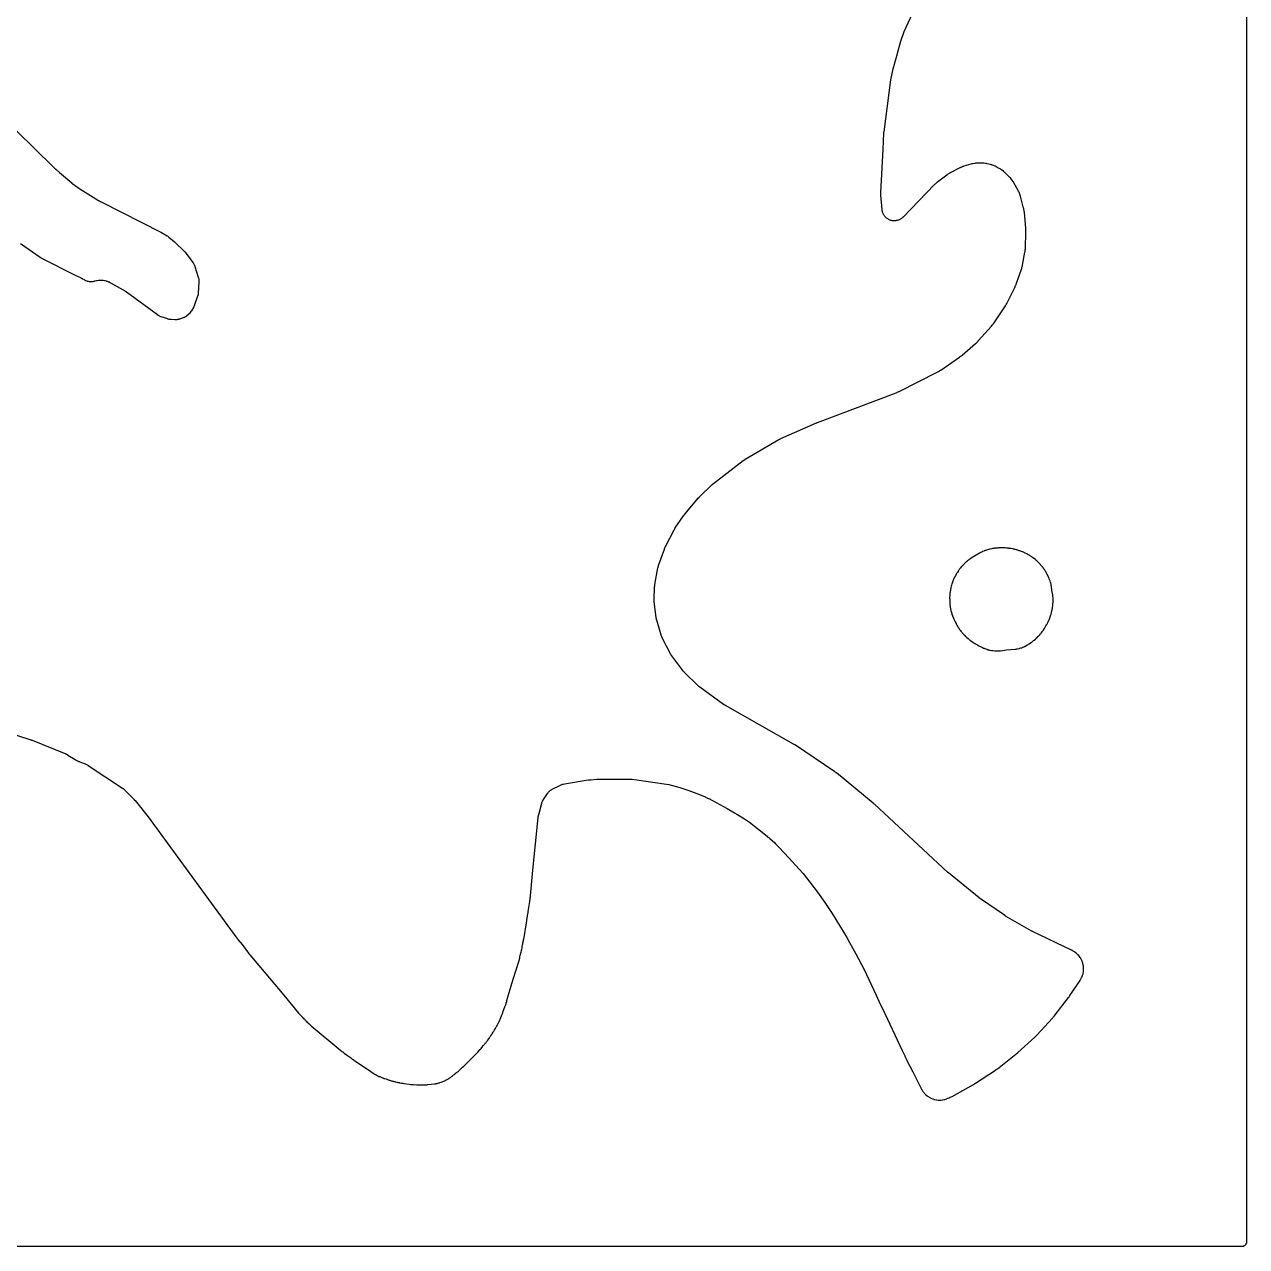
# Model space of a CAD drawing. Header units: millimetres. Extents: x 0 to 300, y 0 to 300.
# Drawn here: x 150 to 300.1, y -0.1 to 150 of the extents above; entities that cross this region are included whole.
import ezdxf

# ---------------------------------------------------------------- set-up
doc = ezdxf.new("R2010")
doc.units = ezdxf.units.MM
doc.layers.add('CUT', color=7, linetype='CONTINUOUS')

msp = doc.modelspace()

# ---------------------------------------------------------------- linework, layer by layer
at = {"layer": 'CUT'}
for points in [[(300.0625, 298.5575), (300.0625, 1.4375), (300.0625, 0.5522), (300.0589, 0.4788), (300.0503, 0.4206), (300.036, 0.3635), (300.0162, 0.3082), (299.991, 0.255), (299.9608, 0.2046), (299.9257, 0.1573), (299.8863, 0.1137), (299.8427, 0.0743), (299.7954, 0.0392), (299.745, 0.009), (299.6918, -0.0162), (299.6365, -0.036), (299.5794, -0.0503), (299.5212, -0.0589), (299.4478, -0.0625), (298.5625, -0.0625), (1.4375, -0.0625)], [(139.1532, 65.9414), (150.7741, 62.168), (150.7805, 62.1659), (150.7954, 62.161), (150.8017, 62.1588), (150.8169, 62.1536), (150.8247, 62.1509), (150.8429, 62.1445), (150.8507, 62.1418), (150.8597, 62.1385), (150.8674, 62.1357), (150.8856, 62.1289), (150.8933, 62.126), (150.8972, 62.1245), (150.9064, 62.1209), (150.9276, 62.1125), (150.9367, 62.1089), (155.0635, 60.4249), (155.0724, 60.4212), (155.0861, 60.4155), (155.1085, 60.4057), (155.1382, 60.3922), (155.1644, 60.3798), (155.1852, 60.3696), (155.197, 60.3637), (155.2014, 60.3615), (155.2266, 60.3481), (155.2822, 60.3174), (155.3152, 60.2983), (155.3262, 60.2916), (155.3343, 60.2866), (156.2419, 59.7216), (156.2551, 59.7136), (156.341, 59.6631), (156.3543, 59.6555), (156.4067, 59.6265), (156.4339, 59.6124), (156.6129, 59.5249), (156.6408, 59.5121), (156.6958, 59.4886), (156.71, 59.4828), (156.8027, 59.446), (156.817, 59.4405), (157.4606, 59.2039), (157.473, 59.1992), (157.4896, 59.1928), (157.5384, 59.1724), (157.6187, 59.136), (157.6538, 59.1191), (157.6882, 59.1007), (157.765, 59.0573), (157.8103, 59.03), (157.8252, 59.0203), (157.8363, 59.0131), (162.0441, 56.211), (162.0536, 56.2046), (162.0665, 56.1958), (162.1038, 56.1688), (162.1649, 56.1222), (162.1915, 56.1011), (162.2173, 56.079), (162.2746, 56.0279), (162.3082, 55.9963), (162.3193, 55.9854), (162.3274, 55.9772), (163.4167, 54.8729), (163.4249, 54.8644), (163.444, 54.8446), (163.4521, 54.836), (163.462, 54.8254), (163.47, 54.8168), (163.4886, 54.7964), (163.4965, 54.7876), (163.5055, 54.7774), (163.5133, 54.7685), (163.5314, 54.7477), (163.539, 54.7387), (163.5483, 54.7276), (163.5559, 54.7186), (163.5734, 54.6972), (163.5808, 54.688), (165.1721, 52.6937), (176.0878, 37.8208), (176.0924, 37.8146), (176.1248, 37.7716), (176.1299, 37.765), (176.1711, 37.7119), (176.1761, 37.7055), (176.2092, 37.664), (176.2147, 37.6572), (176.7264, 37.0347), (177.527, 35.9464), (177.5325, 35.939), (177.5716, 35.8876), (177.5777, 35.8797), (177.6275, 35.8164), (177.6336, 35.8087), (177.6737, 35.7593), (177.6804, 35.7513), (181.8616, 30.7873), (183.6543, 28.6062), (183.6636, 28.5952), (183.7248, 28.5243), (183.7343, 28.5135), (183.8132, 28.4264), (183.823, 28.4159), (183.8874, 28.348), (183.8975, 28.3377), (184.0582, 28.1765), (184.0806, 28.1508), (184.0899, 28.1403), (184.1266, 28.0999), (184.127, 28.0995), (184.1468, 28.0769), (184.1551, 28.0677), (184.1877, 28.0321), (184.2047, 28.0142), (184.3178, 27.9004), (184.3356, 27.8833), (184.371, 27.8505), (184.3801, 27.8422), (184.4401, 27.7888), (184.4494, 27.7807), (184.4721, 27.7614), (184.5039, 27.7266), (184.5118, 27.7182), (184.5467, 27.6814), (184.5639, 27.6641), (184.6733, 27.558), (184.6905, 27.542), (184.6947, 27.5383), (184.9544, 27.2778), (184.9644, 27.2681), (185.0298, 27.2054), (185.04, 27.1959), (185.124, 27.1192), (185.1344, 27.1099), (185.2026, 27.0504), (185.2132, 27.0414), (188.86, 24.0077), (188.8698, 23.9997), (188.934, 23.9485), (188.944, 23.9408), (189.026, 23.8782), (189.0361, 23.8706), (189.0398, 23.868), (189.0687, 23.8445), (189.0803, 23.8353), (189.1758, 23.7617), (189.1877, 23.7528), (189.2652, 23.696), (189.2772, 23.6874), (189.6864, 23.4029), (189.8984, 23.2274), (189.9127, 23.216), (190.0066, 23.143), (190.0212, 23.132), (190.1417, 23.0441), (190.1567, 23.0335), (190.2548, 22.9664), (190.2701, 22.9563), (190.3057, 22.9335), (190.3369, 22.9089), (190.3495, 22.8993), (190.453, 22.8221), (190.4658, 22.8128), (190.5499, 22.7536), (190.563, 22.7446), (192.2397, 21.6276), (192.805, 21.2346), (192.8198, 21.2247), (192.9168, 21.1614), (192.9319, 21.1519), (192.9912, 21.1156), (193.0222, 21.098), (193.0819, 21.0662), (193.1101, 21.0501), (193.1211, 21.0444), (193.153, 21.0252), (193.1763, 21.0118), (193.3277, 20.9295), (193.376, 20.9059), (193.5342, 20.8375), (193.5591, 20.8274), (193.6082, 20.8087), (193.6208, 20.8041), (193.7031, 20.7748), (193.7136, 20.7712), (193.8158, 20.7193), (193.8702, 20.695), (194.0481, 20.6259), (194.0762, 20.6158), (194.1314, 20.5974), (194.1456, 20.5929), (194.2382, 20.5646), (194.2525, 20.5605), (194.4213, 20.5135), (194.6737, 20.4157), (194.6861, 20.411), (194.7667, 20.3818), (194.7791, 20.3775), (194.8279, 20.361), (194.8531, 20.3531), (195.0177, 20.3054), (195.0432, 20.2986), (195.0933, 20.2865), (195.1061, 20.2835), (195.1899, 20.2651), (195.2028, 20.2625), (195.291, 20.2451), (195.2949, 20.2439), (195.3097, 20.2392), (195.3678, 20.2219), (195.3978, 20.2137), (195.4198, 20.2084), (195.4823, 20.189), (195.493, 20.1858), (195.5403, 20.1721), (195.5631, 20.1659), (195.7065, 20.1304), (195.7287, 20.1253), (195.7674, 20.1173), (195.778, 20.1152), (195.8508, 20.1014), (195.8626, 20.0993), (195.9899, 20.0779), (196.0456, 20.0637), (196.058, 20.0606), (196.1065, 20.0493), (196.1315, 20.0441), (196.2943, 20.0134), (196.3194, 20.0092), (196.3687, 20.0021), (196.3814, 20.0004), (196.4636, 19.9903), (196.4763, 19.9888), (196.5833, 19.978), (197.2343, 19.8683), (197.256, 19.8651), (197.3973, 19.8466), (197.4192, 19.8441), (197.5972, 19.8274), (197.6191, 19.8257), (197.7615, 19.8176), (197.7834, 19.8168), (198.1633, 19.809), (198.2086, 19.804), (198.2242, 19.8025), (198.2853, 19.7974), (198.3167, 19.7956), (198.5207, 19.7894), (198.5522, 19.7893), (198.6135, 19.7906), (198.6292, 19.7912), (198.6615, 19.7927), (198.6999, 19.7928), (198.731, 19.7937), (198.78, 19.7963), (198.9998, 19.7918), (199.0208, 19.7918), (199.1572, 19.7938), (199.1782, 19.7944), (199.3491, 19.8029), (199.37, 19.8043), (199.5059, 19.8158), (199.5268, 19.8179), (200.3592, 19.9179), (200.3716, 19.9195), (200.4522, 19.9309), (200.4646, 19.9328), (200.5129, 19.9406), (200.5376, 19.9452), (200.6949, 19.9775), (200.7435, 19.9897), (200.8976, 20.0351), (200.9215, 20.0427), (200.9678, 20.0584), (200.9796, 20.0626), (200.9921, 20.0671), (201.1618, 20.1199), (201.1779, 20.1252), (201.2821, 20.1609), (201.2981, 20.1666), (201.3601, 20.1897), (201.3915, 20.2025), (201.593, 20.2912), (201.6237, 20.3057), (201.6826, 20.3358), (201.6976, 20.3437), (201.7944, 20.3964), (201.8091, 20.4048), (202.1321, 20.5929), (202.1439, 20.6), (202.2204, 20.647), (202.2321, 20.6543), (202.2774, 20.6836), (202.3002, 20.6991), (202.4463, 20.8033), (202.4684, 20.8198), (202.5108, 20.8531), (202.5215, 20.8618), (202.5908, 20.9188), (202.6014, 20.9277), (202.6932, 21.0069), (202.7591, 21.0597), (202.7804, 21.0776), (202.8211, 21.1135), (202.8314, 21.1227), (202.8874, 21.1744), (202.9284, 21.2098), (203.1582, 21.3813), (203.1744, 21.3937), (203.2778, 21.4766), (203.2935, 21.4896), (203.4197, 21.5978), (203.4349, 21.6114), (203.5325, 21.701), (203.5473, 21.7151), (203.7819, 21.9459), (203.9542, 22.0944), (203.9645, 22.1036), (204.0314, 22.164), (204.0416, 22.1734), (204.1238, 22.2512), (204.1338, 22.2609), (204.1978, 22.3243), (204.2075, 22.3342), (204.7605, 22.9083), (205.4173, 23.5543), (205.4275, 23.5646), (205.4934, 23.6326), (205.5034, 23.6432), (205.5841, 23.7306), (205.5938, 23.7414), (205.6563, 23.8126), (205.6658, 23.8236), (205.8194, 24.0072), (205.8781, 24.0668), (205.888, 24.0771), (205.9264, 24.1179), (205.9378, 24.1306), (205.9713, 24.1654), (205.9831, 24.178), (206.0587, 24.2611), (206.0701, 24.274), (206.1618, 24.381), (206.1729, 24.3942), (206.2435, 24.4815), (206.2542, 24.4951), (206.338, 24.6051), (206.395, 24.6657), (206.4021, 24.6734), (206.4514, 24.7277), (206.4586, 24.7359), (206.4903, 24.7721), (206.5052, 24.7898), (206.596, 24.9021), (206.6097, 24.9196), (206.6328, 24.9506), (206.6391, 24.959), (206.6815, 25.0178), (206.6883, 25.0274), (206.7634, 25.1359), (206.8321, 25.218), (206.8448, 25.2338), (206.926, 25.3378), (206.9383, 25.3541), (207.0356, 25.4879), (207.0473, 25.5046), (207.1213, 25.6138), (207.1324, 25.6308), (207.1891, 25.7212), (207.2668, 25.823), (207.2791, 25.8397), (207.3573, 25.9501), (207.3691, 25.9673), (207.4624, 26.109), (207.4735, 26.1266), (207.5439, 26.242), (207.5544, 26.26), (207.609, 26.357), (207.6343, 26.3935), (207.6403, 26.4024), (207.6818, 26.4645), (207.6879, 26.4739), (207.7143, 26.5151), (207.7266, 26.5353), (207.801, 26.6623), (207.8121, 26.6821), (207.8307, 26.7168), (207.8357, 26.7263), (207.8694, 26.792), (207.8748, 26.8027), (207.8949, 26.8439), (207.9353, 26.9082), (207.942, 26.9192), (207.9848, 26.9906), (207.9913, 27.0017), (208.0161, 27.0452), (208.0284, 27.0678), (208.1047, 27.2159), (208.1159, 27.2389), (208.1369, 27.2844), (208.1422, 27.2961), (208.1578, 27.3318), (208.2052, 27.4159), (208.2104, 27.4255), (208.2465, 27.4924), (208.2518, 27.5025), (208.2746, 27.5468), (208.2852, 27.5684), (208.3484, 27.7042), (208.3578, 27.7253), (208.3733, 27.7623), (208.3774, 27.7724), (208.4052, 27.8423), (208.4096, 27.8537), (208.4814, 28.0451), (208.514, 28.1118), (208.5185, 28.1214), (208.5498, 28.1884), (208.5544, 28.1985), (208.5741, 28.2428), (208.5832, 28.2644), (208.6371, 28.3998), (208.6451, 28.4209), (208.6581, 28.4576), (208.6616, 28.4676), (208.6849, 28.537), (208.6885, 28.5483), (208.7827, 28.8483), (209.0002, 29.377), (209.0066, 29.3934), (209.047, 29.5004), (209.053, 29.517), (209.0997, 29.6527), (209.1052, 29.6694), (209.1392, 29.7786), (209.1442, 29.7955), (209.1701, 29.888), (209.1747, 29.9012), (209.1791, 29.9141), (209.2132, 30.0195), (209.2173, 30.0325), (209.2426, 30.1171), (209.2463, 30.1301), (209.4078, 30.7182), (210.0199, 32.79), (210.7293, 35.0502), (210.7348, 35.0686), (210.7683, 35.1886), (210.7731, 35.2071), (210.8103, 35.3589), (210.8146, 35.3776), (210.8403, 35.4995), (210.844, 35.5183), (210.8713, 35.6717), (210.957, 35.9617), (210.9617, 35.9783), (210.9904, 36.087), (210.9946, 36.1038), (211.0267, 36.2411), (211.0304, 36.258), (211.0528, 36.3681), (211.056, 36.3851), (211.17, 37.0416), (211.1804, 37.0832), (211.1842, 37.0993), (211.2134, 37.2312), (211.2168, 37.2475), (211.2371, 37.3532), (211.24, 37.3695), (211.2486, 37.4221), (211.2569, 37.4524), (211.2612, 37.4688), (211.2874, 37.5761), (211.2912, 37.5927), (211.3203, 37.7282), (211.3236, 37.7449), (211.3437, 37.8535), (211.3466, 37.8703), (211.6326, 39.7046), (211.8296, 40.8384), (211.8309, 40.8468), (211.8402, 40.9047), (211.8415, 40.9137), (211.852, 40.9861), (211.8532, 40.9949), (211.8605, 41.0523), (211.8617, 41.0617), (211.8931, 41.3407), (212.0115, 42.0469), (212.0134, 42.0589), (212.0249, 42.1369), (212.0265, 42.1489), (212.0375, 42.2361), (212.0706, 42.4382), (212.0721, 42.4473), (212.0814, 42.5103), (212.0828, 42.52), (212.0931, 42.5987), (212.0943, 42.6083), (212.1015, 42.6706), (212.1026, 42.6808), (212.1125, 42.7826), (212.1126, 42.7831), (212.1138, 42.7913), (212.122, 42.8488), (212.1232, 42.8577), (212.1322, 42.9294), (212.1333, 42.9381), (212.1396, 42.995), (212.1406, 43.0043), (212.444, 46.1683), (213.0737, 52.5998), (213.0746, 52.6089), (213.0761, 52.6229), (213.0787, 52.6437), (213.0803, 52.6517), (213.0835, 52.667), (213.0914, 52.7027), (213.0949, 52.7179), (213.2243, 53.2593), (213.5257, 54.3959), (213.5291, 54.4083), (213.5338, 54.425), (213.5491, 54.4741), (213.5687, 54.5312), (213.5742, 54.5449), (213.577, 54.5507), (213.5957, 54.5875), (213.602, 54.5993), (213.6069, 54.6082), (213.8076, 54.9715), (214.2179, 55.5685), (214.2439, 55.6044), (214.2931, 55.669), (214.3503, 55.7367), (214.3905, 55.7799), (214.454, 55.8417), (214.4982, 55.8807), (214.5675, 55.9359), (214.6154, 55.9704), (214.6898, 56.0186), (214.76, 56.0593), (214.7989, 56.0806), (215.736, 56.5639), (215.9882, 56.6648), (215.9997, 56.6693), (216.0153, 56.6753), (216.0465, 56.6864), (216.0773, 56.6949), (216.116, 56.7047), (216.1286, 56.7076), (216.1382, 56.7097), (216.5549, 56.8007), (219.2363, 57.2361), (219.3274, 57.2437), (219.4245, 57.2517), (219.5151, 57.2593), (220.2932, 57.3239), (224.3328, 57.3475), (224.348, 57.3475), (224.3835, 57.3471), (224.3987, 57.3468), (224.4171, 57.3463), (224.4322, 57.3457), (224.4675, 57.3442), (224.4826, 57.3433), (224.5, 57.3423), (224.5151, 57.3412), (224.5256, 57.3404), (224.5482, 57.3383), (224.5625, 57.3368), (224.58, 57.3348), (224.5942, 57.3331), (224.6275, 57.3289), (224.6418, 57.327), (229.1109, 56.6864), (230.47, 56.2953), (231.6001, 55.9355), (232.8766, 55.4337), (233.5783, 55.1392), (233.891, 55.008), (234.0023, 54.9612), (234.0435, 54.944), (236.2698, 53.7238), (237.18, 53.1969), (237.4795, 53.0235), (237.6833, 52.9055), (238.4319, 52.4721), (239.0397, 52.0291), (241.1895, 50.3082), (241.2174, 50.2859), (241.3831, 50.1532), (241.5378, 50.0293), (242.147, 49.4954), (242.2341, 49.4051), (242.3989, 49.2341), (242.5922, 49.0336), (243.3421, 48.2556), (245.6353, 45.7303), (247.3974, 43.4367), (248.2971, 42.2026), (249.1801, 40.8227), (250.9769, 37.8823), (251.3079, 37.2832), (251.4706, 36.9886), (251.5237, 36.8926), (252.0768, 35.8913), (253.1002, 33.9365), (254.5771, 30.8021), (255.0933, 29.7067), (255.3558, 29.1495), (257.7763, 24.013), (258.0847, 23.349), (258.0867, 23.3447), (258.101, 23.3145), (258.1033, 23.3099), (258.1214, 23.2723), (258.1237, 23.2678), (258.1383, 23.2383), (258.1407, 23.2335), (258.1824, 23.1512), (258.3022, 22.8968), (258.3043, 22.8924), (258.3191, 22.8618), (258.3214, 22.8571), (258.3401, 22.819), (258.3424, 22.8144), (258.3574, 22.7844), (258.3599, 22.7795), (259.0702, 21.3983), (260.1094, 19.3468), (260.1163, 19.3334), (260.1628, 19.2472), (260.1701, 19.234), (260.1993, 19.1829), (260.2149, 19.1571), (260.319, 18.9944), (260.354, 18.9453), (260.4723, 18.796), (260.5121, 18.7507), (260.6447, 18.6139), (260.6888, 18.5728), (260.8346, 18.4501), (260.8826, 18.4136), (261.0399, 18.3061), (261.0913, 18.2747), (261.2586, 18.1835), (261.3129, 18.1574), (261.4885, 18.0834), (261.5451, 18.0629), (261.7273, 18.0069), (261.7857, 17.9921), (261.9725, 17.9548), (262.0321, 17.9459), (262.2218, 17.9275), (262.282, 17.9246), (262.4725, 17.9253), (262.5327, 17.9285), (262.7222, 17.9483), (262.7817, 17.9576), (262.9683, 17.9963), (263.0266, 18.0115), (263.2109, 18.0695), (263.2394, 18.0792), (263.2946, 18.0997), (263.3086, 18.1051), (263.3996, 18.1415), (263.4135, 18.1473), (263.4267, 18.1529), (263.5634, 18.2116), (263.5774, 18.2178), (263.6675, 18.2593), (263.6813, 18.2658), (263.7932, 18.3207), (263.8068, 18.3276), (263.8948, 18.3736), (263.9082, 18.3809), (266.5495, 19.849), (266.5587, 19.8542), (266.6223, 19.891), (266.632, 19.8967), (266.7103, 19.9441), (266.7198, 19.9499), (266.781, 19.9885), (266.7909, 19.9949), (269.2346, 21.6029), (269.2438, 21.6091), (269.3078, 21.653), (269.3176, 21.6598), (269.3963, 21.716), (269.4057, 21.723), (269.467, 21.7686), (269.477, 21.7762), (271.7522, 23.5456), (271.7619, 23.5532), (271.8241, 23.6037), (271.8336, 23.6116), (271.9104, 23.6766), (271.9197, 23.6846), (271.9798, 23.7376), (271.989, 23.7459), (274.0781, 25.6657), (274.0872, 25.6743), (274.1458, 25.7304), (274.1547, 25.7391), (274.2268, 25.8111), (274.2355, 25.8201), (274.2917, 25.8786), (274.3003, 25.8877), (276.2223, 27.9743), (276.2306, 27.9835), (276.2839, 28.0439), (276.2921, 28.0532), (276.3575, 28.1304), (276.3654, 28.14), (276.4162, 28.2025), (276.4239, 28.2122), (278.2067, 30.5011), (278.2135, 30.5101), (278.2605, 30.5728), (278.2676, 30.5825), (278.3246, 30.6618), (278.3314, 30.6715), (278.3751, 30.735), (278.3822, 30.7455), (279.612, 32.6143), (279.6202, 32.627), (279.6719, 32.7101), (279.6797, 32.723), (279.7095, 32.7737), (279.7242, 32.8001), (279.8136, 32.9712), (279.8388, 33.0259), (279.9096, 33.2027), (279.9292, 33.2597), (279.9819, 33.4427), (279.9957, 33.5013), (280.0298, 33.6887), (280.0376, 33.7484), (280.0528, 33.9383), (280.0546, 33.9985), (280.0506, 34.1889), (280.0464, 34.249), (280.0233, 34.438), (280.0131, 34.4974), (279.9712, 34.6832), (279.955, 34.7412), (279.8947, 34.9219), (279.8728, 34.978), (279.7947, 35.1517), (279.7673, 35.2053), (279.6722, 35.3703), (279.6395, 35.4209), (279.5283, 35.5755), (279.4907, 35.6226), (279.3646, 35.7653), (279.3225, 35.8084), (279.1827, 35.9377), (279.1365, 35.9764), (278.9844, 36.091), (278.9345, 36.1248), (278.7695, 36.225), (278.7433, 36.24), (278.6916, 36.268), (278.6783, 36.275), (278.591, 36.3193), (278.5774, 36.326), (273.7933, 38.6083), (273.785, 38.6123), (273.7658, 38.6217), (273.7576, 38.6258), (273.7476, 38.6308), (273.7394, 38.635), (273.7204, 38.6448), (273.7123, 38.649), (273.703, 38.654), (273.6949, 38.6583), (273.6761, 38.6685), (273.668, 38.6729), (273.6582, 38.6783), (273.6502, 38.6828), (273.6316, 38.6933), (273.6237, 38.6979), (270.4826, 40.524), (270.4767, 40.5275), (270.4628, 40.5357), (270.4569, 40.5392), (270.4427, 40.5478), (270.4355, 40.5522), (270.4186, 40.5626), (270.4114, 40.567), (270.4031, 40.5723), (270.3959, 40.5768), (270.3792, 40.5875), (270.372, 40.5922), (270.3684, 40.5946), (270.36, 40.6001), (270.3405, 40.6132), (270.3322, 40.6188), (267.3905, 42.6404), (267.383, 42.6456), (267.3656, 42.6578), (267.3582, 42.6631), (267.3493, 42.6694), (267.342, 42.6747), (267.3251, 42.6872), (267.3178, 42.6925), (267.3095, 42.6988), (267.3022, 42.7042), (267.2855, 42.717), (267.2783, 42.7226), (267.2696, 42.7294), (267.2625, 42.735), (267.246, 42.7481), (267.239, 42.7538), (263.458, 45.8272), (263.4534, 45.8309), (263.4429, 45.8396), (263.4383, 45.8433), (263.4275, 45.8523), (263.422, 45.857), (263.4092, 45.8679), (263.4037, 45.8726), (263.3974, 45.878), (263.3919, 45.8827), (263.3793, 45.8939), (263.3738, 45.8987), (263.3711, 45.9011), (263.3648, 45.9068), (263.35, 45.9202), (263.3436, 45.926), (254.3576, 54.2424), (254.3517, 54.2478), (254.3104, 54.2851), (254.3039, 54.2908), (254.2517, 54.3365), (254.2454, 54.342), (254.2036, 54.3775), (254.1967, 54.3833), (249.6997, 58.0955), (249.6883, 58.1047), (249.6133, 58.1636), (249.6016, 58.1725), (249.5056, 58.2442), (249.4938, 58.2528), (249.416, 58.308), (249.4039, 58.3163), (244.6958, 61.4839), (244.6866, 61.49), (244.6224, 61.5315), (244.6124, 61.5378), (244.5314, 61.588), (244.5215, 61.594), (244.4567, 61.6324), (244.446, 61.6386), (236.0669, 66.374), (236.0561, 66.3802), (236.031, 66.3949), (236.0202, 66.4013), (236.0072, 66.4091), (235.9966, 66.4156), (235.9718, 66.431), (235.9613, 66.4376), (235.9492, 66.4454), (235.9387, 66.4522), (235.9144, 66.4683), (235.904, 66.4752), (235.8914, 66.4838), (235.8811, 66.4909), (235.8573, 66.5076), (235.8471, 66.5149), (232.9352, 68.6173), (232.9296, 68.6213), (232.9166, 68.6309), (232.9142, 68.6327), (232.8894, 68.6517), (232.8402, 68.6907), (232.8235, 68.7044), (232.801, 68.7241), (232.7424, 68.7775), (232.7177, 68.8009), (231.0138, 70.4754), (231.0089, 70.4802), (230.9977, 70.4915), (230.9956, 70.4936), (230.9744, 70.5156), (230.9325, 70.5606), (230.9184, 70.5762), (230.8995, 70.5986), (230.8504, 70.6589), (230.8299, 70.6852), (229.4856, 72.4693), (229.4799, 72.477), (229.471, 72.4891), (229.4567, 72.509), (229.4382, 72.5356), (229.422, 72.5597), (229.4094, 72.5791), (229.4023, 72.5903), (229.3997, 72.5944), (229.3848, 72.6189), (229.3527, 72.6738), (229.3342, 72.7071), (229.3282, 72.7185), (229.3238, 72.7269), (228.3603, 74.5949), (228.3558, 74.6038), (228.3488, 74.6178), (228.3376, 74.6409), (228.323, 74.6721), (228.3106, 74.7001), (228.3011, 74.7225), (228.2957, 74.7353), (228.2938, 74.7401), (228.2829, 74.7681), (228.2597, 74.8309), (228.2467, 74.8688), (228.2425, 74.8817), (228.2395, 74.8913), (227.6416, 76.839), (227.6387, 76.8487), (227.6343, 76.8637), (227.6273, 76.8886), (227.6185, 76.9221), (227.6111, 76.952), (227.6057, 76.9759), (227.6027, 76.9895), (227.6017, 76.9946), (227.5959, 77.0243), (227.5842, 77.0906), (227.5781, 77.1304), (227.5763, 77.144), (227.5751, 77.154), (227.3392, 79.1354), (227.3384, 79.1424), (227.3365, 79.1586), (227.3362, 79.1616), (227.3334, 79.1932), (227.3288, 79.2566), (227.3275, 79.2784), (227.3269, 79.3087), (227.3266, 79.389), (227.3271, 79.4234), (227.3777, 80.8801), (227.3784, 80.8967), (227.3805, 80.9356), (227.3815, 80.9522), (227.3829, 80.972), (227.3843, 80.9885), (227.3877, 81.0267), (227.3894, 81.0431), (227.3914, 81.062), (227.3934, 81.0784), (227.3982, 81.1167), (227.4005, 81.1331), (227.4034, 81.153), (227.4059, 81.1694), (227.4122, 81.2074), (227.4151, 81.2237), (227.7895, 83.2597), (227.7908, 83.2667), (227.794, 83.2831), (227.7946, 83.2861), (227.8013, 83.3176), (227.816, 83.3805), (227.8213, 83.402), (227.8298, 83.4316), (227.8538, 83.5096), (227.8648, 83.5429), (228.5801, 85.5803), (228.5856, 85.5955), (228.5987, 85.6309), (228.6045, 85.6461), (228.6116, 85.6641), (228.6176, 85.679), (228.6319, 85.7136), (228.6381, 85.7284), (228.6455, 85.7453), (228.652, 85.76), (228.6675, 85.7942), (228.6743, 85.8087), (228.6828, 85.8264), (228.6898, 85.8409), (228.7066, 85.8745), (228.7139, 85.8888), (229.781, 87.9348), (229.7871, 87.9463), (229.8015, 87.9729), (229.8077, 87.9842), (229.8155, 87.9981), (229.8219, 88.0093), (229.837, 88.0355), (229.8436, 88.0467), (229.8512, 88.0595), (229.8579, 88.0706), (229.8738, 88.0963), (229.8807, 88.1073), (229.8892, 88.1206), (229.8962, 88.1315), (229.9128, 88.1568), (229.92, 88.1676), (230.935, 89.6639), (230.9417, 89.6737), (230.9577, 89.6966), (230.9645, 89.7063), (230.973, 89.7181), (230.98, 89.7278), (230.9966, 89.7502), (231.0037, 89.7597), (231.012, 89.7706), (231.0193, 89.7801), (231.0364, 89.802), (231.0438, 89.8114), (231.0529, 89.8227), (231.0604, 89.832), (231.0781, 89.8535), (231.0857, 89.8626), (232.7857, 91.8727), (232.7928, 91.8811), (232.8096, 91.9005), (232.8169, 91.9087), (232.8258, 91.9188), (232.8332, 91.927), (232.8504, 91.9459), (232.8579, 91.954), (232.8665, 91.9633), (232.8741, 91.9713), (232.8918, 91.9898), (232.8995, 91.9977), (232.9089, 92.0073), (232.9166, 92.0151), (232.9348, 92.0332), (232.9426, 92.0409), (234.4066, 93.4634), (234.416, 93.4725), (234.4382, 93.4933), (234.4477, 93.5022), (234.4594, 93.513), (234.4691, 93.5217), (234.4919, 93.542), (234.5017, 93.5506), (234.513, 93.5604), (234.5229, 93.5689), (234.5463, 93.5884), (234.5563, 93.5968), (234.5686, 93.6068), (234.5788, 93.615), (234.6027, 93.6339), (234.613, 93.6419), (238.2529, 96.4381), (238.2643, 96.4467), (238.2909, 96.4665), (238.3024, 96.4749), (238.3165, 96.485), (238.3281, 96.4933), (238.3553, 96.5122), (238.3671, 96.5202), (238.3806, 96.5293), (238.3925, 96.5372), (238.4203, 96.5552), (238.4323, 96.5629), (238.447, 96.5721), (238.4591, 96.5796), (238.4875, 96.5968), (238.4997, 96.604), (242.6497, 99.0279), (242.6607, 99.0342), (242.6864, 99.0488), (242.6975, 99.0549), (242.7111, 99.0624), (242.7223, 99.0684), (242.7484, 99.0822), (242.7597, 99.0881), (242.7727, 99.0947), (242.784, 99.1004), (242.8105, 99.1135), (242.822, 99.119), (242.8359, 99.1257), (242.8474, 99.131), (242.8743, 99.1434), (242.8859, 99.1486), (247.2465, 101.0743), (247.2511, 101.0763), (247.2617, 101.0809), (247.2662, 101.0829), (247.2772, 101.0876), (247.2828, 101.09), (247.2959, 101.0955), (247.3015, 101.0978), (247.308, 101.1005), (247.3136, 101.1028), (247.3269, 101.1081), (247.3318, 101.1101), (247.3425, 101.1143), (247.3579, 101.1203), (247.3646, 101.1229), (257.0262, 104.7778), (257.041, 104.7836), (257.1369, 104.8228), (257.1516, 104.8291), (257.2707, 104.8815), (257.2852, 104.8881), (257.3789, 104.9324), (257.3932, 104.9394), (262.0901, 107.3133), (262.1076, 107.3225), (262.2202, 107.3842), (262.2374, 107.3939), (262.3761, 107.4759), (262.3929, 107.4863), (262.5013, 107.5552), (262.5178, 107.5661), (264.8076, 109.1318), (264.8215, 109.1416), (264.9113, 109.2068), (264.925, 109.217), (265.0352, 109.302), (265.0486, 109.3126), (265.1345, 109.3828), (265.1476, 109.3938), (266.7826, 110.8093), (266.7967, 110.8218), (266.8866, 110.9048), (266.9003, 110.9178), (267.0098, 111.0253), (267.023, 111.0388), (267.1076, 111.1272), (267.1204, 111.141), (268.7295, 112.9328), (268.7433, 112.9488), (268.8315, 113.0542), (268.8447, 113.0706), (268.9506, 113.2066), (268.9633, 113.2235), (269.0438, 113.3349), (269.0558, 113.3522), (270.3768, 115.3218), (270.3873, 115.3381), (270.454, 115.4449), (270.464, 115.4615), (270.5434, 115.5982), (270.5529, 115.6151), (270.6126, 115.726), (270.6215, 115.7432), (271.589, 117.6886), (271.5967, 117.7046), (271.6452, 117.8098), (271.6524, 117.826), (271.7092, 117.9597), (271.716, 117.9762), (271.7581, 118.084), (271.7643, 118.1007), (272.4246, 119.951), (272.4282, 119.9615), (272.453, 120.0353), (272.4566, 120.0463), (272.472, 120.095), (272.4789, 120.1186), (272.5188, 120.2667), (272.5246, 120.2896), (272.5337, 120.3296), (272.5361, 120.3405), (272.5518, 120.4159), (272.5542, 120.4281), (272.8543, 122.0312), (272.8562, 122.0419), (272.8687, 122.1159), (272.8704, 122.127), (272.8777, 122.1757), (272.8807, 122.1992), (272.8968, 122.3463), (272.8989, 122.3691), (272.9017, 122.4086), (272.9023, 122.4193), (272.9062, 122.4935), (272.9068, 122.5055), (272.9732, 124.5363), (272.9735, 124.5548), (272.9738, 124.6745), (272.9735, 124.693), (272.9692, 124.8433), (272.9684, 124.8617), (272.9613, 124.9813), (272.9599, 124.9997), (272.7872, 126.9076), (272.7859, 126.9205), (272.7764, 127.0047), (272.7748, 127.0176), (272.7681, 127.068), (272.764, 127.0938), (272.7342, 127.2604), (272.7291, 127.2859), (272.7179, 127.3356), (272.7149, 127.3483), (272.6946, 127.4305), (272.6914, 127.4431), (272.2893, 128.9307), (272.2844, 128.9479), (272.2507, 129.0592), (272.2453, 129.0762), (272.2231, 129.1424), (272.2107, 129.1759), (272.1238, 129.3914), (272.1094, 129.4242), (272.0796, 129.4873), (272.0716, 129.5033), (272.0187, 129.6068), (272.0103, 129.6226), (271.5015, 130.5484), (271.4942, 130.5614), (271.4454, 130.6452), (271.4377, 130.658), (271.4071, 130.7076), (271.3909, 130.7326), (271.2826, 130.8901), (271.2464, 130.9376), (271.123, 131.0836), (271.1032, 131.1059), (271.0635, 131.1485), (271.0531, 131.1593), (270.9852, 131.2285), (270.9747, 131.239), (270.3515, 131.843), (270.3415, 131.8526), (270.2753, 131.9138), (270.265, 131.9231), (270.2244, 131.959), (270.2032, 131.9769), (270.0646, 132.0883), (270.0198, 132.1211), (269.8716, 132.2193), (269.8481, 132.234), (269.8016, 132.2618), (269.7896, 132.2688), (269.7112, 132.3133), (269.699, 132.32), (269.3301, 132.5179), (269.3139, 132.5263), (269.2075, 132.5792), (269.191, 132.5871), (269.1262, 132.617), (269.0926, 132.6312), (268.8712, 132.7172), (268.8367, 132.7294), (268.7688, 132.7511), (268.7513, 132.7564), (268.6371, 132.7892), (268.6194, 132.7939), (268.2245, 132.8942), (268.2099, 132.8977), (268.1148, 132.9193), (268.1001, 132.9225), (268.0426, 132.934), (268.0131, 132.9392), (267.8228, 132.9677), (267.7631, 132.9736), (267.5709, 132.9829), (267.5409, 132.9836), (267.4823, 132.9835), (267.4673, 132.9833), (267.3697, 132.9807), (267.3547, 132.9801), (266.9336, 132.9583), (266.9159, 132.9571), (266.8012, 132.9478), (266.7835, 132.9461), (266.7149, 132.9385), (266.6798, 132.9335), (266.4531, 132.8947), (266.4184, 132.8877), (266.3511, 132.872), (266.334, 132.8677), (266.2227, 132.8383), (266.2056, 132.8335), (265.3383, 132.5768), (265.3244, 132.5725), (265.2344, 132.5435), (265.2206, 132.5388), (265.167, 132.5201), (265.1398, 132.5098), (264.9646, 132.4389), (264.9379, 132.4273), (264.8864, 132.4034), (264.8732, 132.3972), (264.7884, 132.3554), (264.7755, 132.3488), (263.689, 131.7807), (263.6782, 131.7749), (263.6084, 131.7366), (263.5977, 131.7306), (263.5562, 131.7067), (263.5352, 131.694), (263.4006, 131.609), (263.3802, 131.5955), (263.3408, 131.5683), (263.3308, 131.5612), (263.2662, 131.5146), (263.2563, 131.5074), (262.1163, 130.6494), (262.1076, 130.6427), (262.0472, 130.5956), (262.0383, 130.5885), (261.9993, 130.5568), (261.9809, 130.5411), (261.8678, 130.4414), (261.8506, 130.4256), (261.8214, 130.3978), (261.8135, 130.3901), (261.7597, 130.3369), (261.751, 130.3282), (257.8922, 126.3519), (257.8601, 126.3205), (257.7999, 126.2644), (257.7313, 126.2065), (257.6837, 126.1703), (257.6096, 126.1195), (257.5587, 126.0882), (257.4799, 126.0451), (257.4261, 126.0191), (257.3434, 125.984), (257.2873, 125.9634), (257.2015, 125.9368), (257.1436, 125.9219), (257.0556, 125.904), (256.9965, 125.895), (256.9071, 125.8859), (256.8474, 125.8828), (256.7576, 125.8826), (256.6979, 125.8855), (256.6085, 125.8943), (256.5494, 125.9031), (256.4614, 125.9208), (256.4034, 125.9355), (256.3175, 125.9618), (256.2613, 125.9822), (256.1785, 126.017), (256.1246, 126.0429), (256.0457, 126.0858), (255.9947, 126.1169), (255.9204, 126.1674), (255.8727, 126.2034), (255.8039, 126.2611), (255.76, 126.3017), (255.6973, 126.366), (255.6577, 126.4108), (255.6017, 126.481), (255.5667, 126.5295), (255.518, 126.6049), (255.488, 126.6567), (255.447, 126.7366), (255.4224, 126.7911), (255.3896, 126.8746), (255.3705, 126.9313), (255.3462, 127.0178), (255.3329, 127.076), (255.3173, 127.1645), (255.3071, 127.2461), (255.3026, 127.2908), (255.1716, 129.0395), (255.1707, 129.0533), (255.1688, 129.0856), (255.168, 129.0994), (255.1673, 129.1163), (255.1668, 129.1301), (255.1659, 129.1625), (255.1656, 129.1763), (255.1654, 129.1922), (255.1653, 129.2061), (255.1654, 129.2384), (255.1655, 129.2523), (255.1658, 129.2692), (255.1662, 129.283), (255.1672, 129.3153), (255.1678, 129.3292), (255.428, 134.7003), (255.5288, 136.6277), (255.5292, 136.635), (255.5302, 136.6519), (255.5307, 136.6592), (255.5319, 136.6766), (255.5325, 136.6855), (255.5342, 136.7063), (255.5349, 136.7153), (255.5358, 136.7255), (255.5367, 136.7345), (255.5387, 136.7553), (255.5397, 136.7643), (255.5401, 136.7688), (255.5414, 136.7793), (255.5443, 136.8039), (255.5457, 136.8145), (256.3944, 143.2113), (256.6872, 144.5273), (257.0453, 145.8602), (257.1568, 146.2752), (257.1689, 146.3201), (257.6071, 147.9509), (258.0098, 149.1385), (259.5295, 152.4236)], [(146.7714, 139.1141), (153.4956, 132.549), (153.5017, 132.5431), (153.545, 132.502), (153.5517, 132.4958), (153.6063, 132.4455), (153.613, 132.4394), (153.6468, 132.4093), (153.6868, 132.3702), (153.6947, 132.3626), (153.7504, 132.3103), (153.759, 132.3023), (153.8297, 132.2385), (153.8383, 132.2308), (153.8951, 132.1815), (153.9045, 132.1735), (154.3202, 131.8268), (155.8078, 130.5409), (155.8241, 130.5273), (155.932, 130.4405), (155.9488, 130.4275), (156.0879, 130.3236), (156.1052, 130.3111), (156.2189, 130.2323), (156.2366, 130.2204), (156.2786, 130.1935), (156.3832, 130.1062), (156.3996, 130.093), (156.5075, 130.0093), (156.5244, 129.9967), (156.6634, 129.8964), (156.6806, 129.8844), (156.7942, 129.8084), (156.8119, 129.797), (159.0868, 128.3868), (159.0997, 128.379), (159.1846, 128.3293), (159.1978, 128.3219), (159.2797, 128.2766), (159.3083, 128.2603), (159.322, 128.2527), (159.4116, 128.2046), (159.4254, 128.1974), (166.8315, 124.4684), (167.5156, 124.0607), (167.594, 123.9944), (167.6918, 123.9118), (167.718, 123.8897), (168.4166, 123.2993), (169.7462, 122.0393), (170.6955, 120.7507), (170.7028, 120.7406), (170.7126, 120.7269), (170.7405, 120.6856), (170.7719, 120.6361), (170.8147, 120.561), (170.8525, 120.4864), (170.8882, 120.4067), (170.9102, 120.3504), (170.9273, 120.3027), (170.9324, 120.287), (170.9362, 120.2751), (171.3406, 118.9784), (171.3518, 118.9395), (171.3702, 118.8695), (171.4037, 118.6786), (171.4066, 118.6557), (171.4107, 118.6021), (171.4134, 118.5213), (171.4125, 118.4473), (171.4111, 118.4069), (171.33, 116.9855), (171.3293, 116.9746), (171.3282, 116.9577), (171.3258, 116.9298), (171.322, 116.8924), (171.3181, 116.8593), (171.3174, 116.8547), (171.3157, 116.8448), (171.1794, 116.3719), (170.9261, 115.6744), (170.8872, 115.5673), (170.8448, 115.4508), (170.799, 115.3246), (170.5181, 114.8435), (170.5117, 114.8328), (170.5031, 114.8185), (170.4763, 114.7766), (170.4458, 114.7318), (170.2969, 114.5628), (170.2929, 114.5584), (170.2426, 114.5013), (170.2073, 114.4613), (170.2002, 114.4546), (170.1879, 114.4437), (170.1786, 114.4355), (169.9379, 114.2282), (169.9031, 114.1997), (169.8381, 114.1491), (169.7644, 114.0976), (169.7138, 114.0657), (169.6354, 114.0217), (169.5818, 113.9951), (169.4994, 113.9592), (169.4223, 113.93), (169.3799, 113.9152), (169.0481, 113.8084), (169.0091, 113.7969), (168.9373, 113.7773), (168.858, 113.7595), (168.8047, 113.75), (168.7241, 113.7394), (168.6702, 113.7348), (168.589, 113.7315), (168.5145, 113.7319), (168.4739, 113.733), (168.0056, 113.7565), (167.9958, 113.757), (167.9805, 113.758), (167.9552, 113.7599), (167.9214, 113.7629), (167.8914, 113.7661), (167.8872, 113.7666), (167.8348, 113.7746), (167.7638, 113.7877), (167.6968, 113.8026), (167.6499, 113.815), (167.6113, 113.8261), (167.5988, 113.83), (167.5894, 113.833), (166.7998, 114.0889), (166.7883, 114.0927), (166.7729, 114.098), (166.7275, 114.1147), (166.6748, 114.1358), (166.5985, 114.1705), (166.5264, 114.2075), (166.453, 114.2496), (166.4036, 114.2812), (166.3629, 114.3087), (166.3499, 114.318), (166.3401, 114.3251), (162.5513, 117.1217), (162.5362, 117.1325), (162.4366, 117.2014), (162.4211, 117.2117), (162.2935, 117.2942), (162.2777, 117.304), (162.174, 117.3666), (162.1579, 117.3759), (160.6909, 118.1997), (160.6814, 118.2049), (160.6149, 118.2407), (160.6049, 118.2459), (160.5608, 118.2686), (160.5394, 118.2791), (160.4045, 118.3418), (160.3835, 118.3511), (160.3466, 118.3665), (160.3367, 118.3706), (160.2848, 118.3912), (160.2604, 118.4003), (160.1792, 118.4286), (160.1643, 118.4336), (160.1109, 118.4507), (160.0826, 118.459), (159.8996, 118.5076), (159.8418, 118.52), (159.6575, 118.55), (159.5987, 118.5566), (159.4123, 118.5684), (159.3533, 118.5692), (159.1666, 118.5626), (159.1077, 118.5576), (158.9226, 118.5326), (158.8645, 118.5218), (158.6803, 118.4782), (158.6517, 118.4707), (158.617, 118.4606), (158.612, 118.4592), (158.5484, 118.4412), (158.4675, 118.4222), (158.4087, 118.4113), (158.3211, 118.3995), (158.2625, 118.3944), (158.1742, 118.3912), (158.1153, 118.392), (158.0271, 118.3975), (157.9686, 118.404), (157.8814, 118.4181), (157.8238, 118.4303), (157.7383, 118.4529), (157.6823, 118.4708), (157.5994, 118.5016), (157.5454, 118.5249), (157.466, 118.5637), (157.3951, 118.6029), (157.3569, 118.6252), (157.1823, 118.733), (157.1586, 118.7469), (157.1141, 118.7717), (157.1023, 118.778), (157.0254, 118.8186), (157.0135, 118.8247), (156.2869, 119.1873), (152.2198, 121.217), (152.2054, 121.2243), (152.1721, 121.2417), (152.1579, 121.2493), (152.1406, 121.2587), (152.1265, 121.2665), (152.0939, 121.2851), (152.0799, 121.2931), (152.0554, 121.3076), (152.0417, 121.316), (152.0097, 121.3357), (151.996, 121.3443), (151.9795, 121.3549), (151.966, 121.3637), (151.9347, 121.3845), (151.9214, 121.3936), (149.5172, 123.06)]]:
    msp.add_lwpolyline(points, dxfattribs=at)
msp.add_lwpolyline([(264.4502, 76.3013), (264.4791, 76.2472), (264.4946, 76.2199), (264.6002, 76.0452), (264.6171, 76.0188), (264.6515, 75.968), (264.6605, 75.9552), (264.6777, 75.9312), (264.7696, 75.794), (264.7878, 75.7683), (264.8246, 75.7192), (264.8342, 75.7067), (264.8976, 75.6265), (264.9076, 75.6143), (264.9887, 75.5171), (265.0906, 75.3825), (265.0993, 75.3713), (265.1569, 75.2989), (265.1659, 75.2878), (265.2016, 75.2451), (265.2203, 75.2237), (265.3455, 75.0874), (265.3653, 75.0669), (265.3848, 75.0476), (265.4144, 75.0154), (265.4342, 74.9948), (265.5657, 74.8646), (265.5864, 74.845), (265.6278, 74.8078), (265.6385, 74.7984), (265.7087, 74.7381), (265.7196, 74.729), (265.8629, 74.6118), (266.0121, 74.4776), (266.0227, 74.4683), (266.0922, 74.4086), (266.103, 74.3996), (266.1456, 74.3647), (266.1678, 74.3474), (266.3149, 74.2382), (266.3379, 74.2219), (266.378, 74.195), (266.4111, 74.1704), (266.434, 74.1542), (266.5855, 74.0523), (266.6092, 74.0372), (266.6561, 74.0088), (266.6682, 74.0016), (266.7473, 73.9561), (266.7596, 73.9493), (266.9343, 73.8542), (267.0434, 73.7882), (267.0544, 73.7816), (267.1264, 73.7401), (267.1375, 73.7338), (267.1813, 73.7098), (267.204, 73.6979), (267.351, 73.6252), (267.3741, 73.615), (267.4655, 73.5653), (267.4752, 73.5601), (267.5436, 73.5245), (267.5539, 73.5193), (267.5992, 73.4968), (267.6212, 73.4864), (267.7599, 73.4245), (267.7814, 73.4153), (267.8192, 73.4002), (267.8295, 73.3962), (267.9009, 73.3691), (267.9123, 73.3649), (268.1784, 73.2701), (268.1908, 73.2658), (268.2702, 73.2395), (268.2825, 73.2355), (268.3306, 73.2207), (268.3554, 73.2136), (268.5154, 73.1718), (268.5657, 73.1609), (268.7287, 73.1329), (268.7542, 73.1291), (268.8041, 73.1227), (268.8169, 73.1212), (268.9003, 73.1124), (268.9131, 73.1112), (269.1678, 73.0897), (269.1837, 73.0886), (269.2872, 73.0827), (269.3031, 73.082), (269.3654, 73.08), (269.3973, 73.0799), (269.6044, 73.0845), (269.6363, 73.0861), (269.6983, 73.0908), (269.7142, 73.0922), (269.8173, 73.1027), (269.8332, 73.1046), (270.5763, 73.2007), (271.6385, 73.2925), (271.6559, 73.2942), (271.7684, 73.3072), (271.7857, 73.3095), (271.8529, 73.3193), (271.8873, 73.3253), (272.109, 73.3708), (272.143, 73.3788), (272.1457, 73.3795), (272.148, 73.38), (272.2137, 73.3976), (272.2305, 73.4023), (272.3392, 73.4348), (272.3558, 73.44), (272.4372, 73.4669), (272.4505, 73.4715), (272.5366, 73.5022), (272.5498, 73.5071), (272.6012, 73.5267), (272.6272, 73.5374), (272.7924, 73.6098), (272.8428, 73.6348), (273.0006, 73.7224), (273.0248, 73.7366), (273.0716, 73.7655), (273.0835, 73.773), (273.1322, 73.8048), (273.1781, 73.8288), (273.1921, 73.8365), (273.2826, 73.8871), (273.2965, 73.8951), (273.35, 73.9269), (273.377, 73.944), (273.5493, 74.0594), (273.5754, 74.0778), (273.6252, 74.1152), (273.6379, 74.1249), (273.7192, 74.1893), (273.7316, 74.1994), (273.8356, 74.2864), (273.902, 74.3345), (273.9147, 74.344), (273.9638, 74.3815), (273.9884, 74.4014), (274.1448, 74.5348), (274.1683, 74.556), (274.2132, 74.5985), (274.2245, 74.6095), (274.2445, 74.6295), (274.2895, 74.669), (274.3001, 74.6785), (274.3411, 74.7162), (274.3616, 74.736), (274.4918, 74.8678), (274.5113, 74.8885), (274.5485, 74.93), (274.5579, 74.9407), (274.6182, 75.0111), (274.6274, 75.022), (274.6727, 75.0776), (274.7019, 75.1083), (274.7122, 75.1195), (274.7782, 75.1927), (274.7883, 75.2041), (274.8268, 75.2491), (274.846, 75.2727), (274.9666, 75.4287), (274.9845, 75.4532), (275.0178, 75.501), (275.0758, 75.5759), (275.0848, 75.5879), (275.1195, 75.635), (275.1367, 75.6596), (275.2441, 75.822), (275.26, 75.8474), (275.2898, 75.8977), (275.2973, 75.9107), (275.3448, 75.9957), (275.3519, 76.0089), (275.4289, 76.1553), (275.5132, 76.2907), (275.5209, 76.3033), (275.5697, 76.3862), (275.577, 76.399), (275.6051, 76.4495), (275.6188, 76.4757), (275.7038, 76.6481), (275.7162, 76.675), (275.7392, 76.728), (275.7449, 76.7416), (275.7806, 76.83), (275.7816, 76.8319), (275.8058, 76.8839), (275.8175, 76.9108), (275.8894, 77.0873), (275.8998, 77.1148), (275.9187, 77.1688), (275.9234, 77.1827), (275.9528, 77.2735), (275.9572, 77.2875), (275.9736, 77.3429), (275.9939, 77.3968), (275.9988, 77.4105), (276.03, 77.4999), (276.0346, 77.5137), (276.052, 77.5678), (276.0602, 77.5958), (276.1093, 77.7785), (276.1162, 77.8068), (276.1282, 77.8623), (276.1294, 77.8677), (276.154, 77.9588), (276.1577, 77.9729), (276.1712, 78.0282), (276.1774, 78.0566), (276.2135, 78.2424), (276.2183, 78.2712), (276.2265, 78.3275), (276.2284, 78.3419), (276.2396, 78.4359), (276.2411, 78.4504), (276.2565, 78.613), (276.264, 78.6577), (276.2662, 78.6719), (276.2794, 78.7645), (276.2812, 78.7788), (276.2878, 78.8346), (276.2905, 78.8633), (276.3033, 79.0473), (276.3045, 79.1048), (276.3042, 79.1159), (276.3051, 79.1248), (276.3063, 79.1394), (276.3129, 79.2337), (276.3138, 79.2482), (276.3164, 79.305), (276.317, 79.3341), (276.3165, 79.5206), (276.3136, 79.5787), (276.295, 79.7643), (276.2914, 79.7932), (276.2831, 79.8494), (276.2807, 79.8638), (276.2645, 79.957), (276.2619, 79.9713), (276.1611, 80.4772), (276.092, 81.0388), (276.0901, 81.0528), (276.0767, 81.1437), (276.0745, 81.1577), (276.0652, 81.2121), (276.0597, 81.2398), (276.0208, 81.4167), (276.0061, 81.4713), (275.9506, 81.6438), (275.9413, 81.6705), (275.922, 81.7222), (275.9169, 81.7354), (275.8827, 81.8206), (275.8773, 81.8337), (275.8409, 81.9184), (275.8392, 81.9234), (275.7697, 82.0934), (275.7582, 82.1197), (275.7346, 82.1705), (275.7284, 82.1834), (275.7196, 82.2012), (275.6852, 82.2815), (275.6792, 82.295), (275.6393, 82.3821), (275.633, 82.3954), (275.6077, 82.4472), (275.5941, 82.4733), (275.5017, 82.6411), (275.4868, 82.6666), (275.4566, 82.7156), (275.4487, 82.728), (275.4224, 82.7685), (275.4005, 82.8078), (275.3929, 82.8209), (275.3627, 82.8721), (275.3465, 82.8979), (275.2375, 83.0627), (275.22, 83.0876), (275.1848, 83.1354), (275.1756, 83.1475), (275.1149, 83.2256), (275.1054, 83.2375), (275.0835, 83.2643), (275.0292, 83.3433), (275.0207, 83.3554), (274.9644, 83.4332), (274.9556, 83.445), (274.9207, 83.4909), (274.9022, 83.514), (274.7785, 83.6607), (274.7589, 83.6829), (274.7196, 83.7251), (274.7094, 83.7358), (274.6422, 83.8044), (274.6318, 83.8149), (274.6188, 83.8275), (274.617, 83.8296), (274.6067, 83.8413), (274.5658, 83.8862), (274.5444, 83.9086), (274.401, 84.0507), (274.3784, 84.072), (274.3332, 84.1124), (274.3214, 84.1227), (274.2678, 84.1682), (274.2119, 84.2198), (274.2006, 84.23), (274.156, 84.2693), (274.1327, 84.2888), (273.9778, 84.4116), (273.9535, 84.4299), (273.9051, 84.4644), (273.8926, 84.4731), (273.8785, 84.4826), (273.8644, 84.494), (273.8528, 84.5031), (273.7766, 84.5613), (273.7648, 84.5702), (273.7182, 84.604), (273.6939, 84.6208), (273.5335, 84.7257), (273.5084, 84.7412), (273.4587, 84.7703), (273.4459, 84.7776), (273.362, 84.8241), (273.349, 84.831), (273.2898, 84.8619), (273.2593, 84.8814), (273.2463, 84.8895), (273.1612, 84.941), (273.148, 84.9487), (273.096, 84.9783), (273.069, 84.9928), (272.8914, 85.0824), (272.8637, 85.0954), (272.8091, 85.1196), (272.795, 85.1256), (272.7359, 85.1499), (272.6723, 85.1811), (272.6589, 85.1875), (272.6061, 85.2118), (272.5787, 85.2235), (272.3993, 85.2955), (272.3714, 85.3059), (272.3164, 85.3249), (272.3023, 85.3296), (272.2101, 85.3588), (272.1958, 85.3631), (272.1337, 85.3812), (272.073, 85.4044), (272.0593, 85.4094), (271.9699, 85.4411), (271.9561, 85.4458), (271.9019, 85.4635), (271.8739, 85.4719), (271.6911, 85.5221), (271.6628, 85.5291), (271.6071, 85.5415), (271.5928, 85.5445), (271.5171, 85.5594), (271.443, 85.579), (271.429, 85.5825), (271.374, 85.5956), (271.3457, 85.6016), (271.161, 85.6364), (271.1325, 85.641), (271.0765, 85.6488), (271.0622, 85.6506), (270.9688, 85.6612), (270.9544, 85.6627), (270.8827, 85.6691), (270.8112, 85.6814), (270.7969, 85.6837), (270.7039, 85.6974), (270.6896, 85.6993), (270.6335, 85.7062), (270.6047, 85.709), (270.4173, 85.7229), (270.3884, 85.7244), (270.3319, 85.7258), (270.3175, 85.726), (270.2406, 85.7261), (270.1621, 85.7312), (270.1475, 85.732), (270.0906, 85.7343), (270.0614, 85.7348), (269.8719, 85.7333), (269.8427, 85.7324), (269.7858, 85.7292), (269.7713, 85.7282), (269.6767, 85.7205), (269.6622, 85.7192), (269.5958, 85.7122), (269.5279, 85.7106), (269.513, 85.7101), (269.4165, 85.7055), (269.4017, 85.7047), (269.3438, 85.7005), (269.3142, 85.6976), (269.1225, 85.6742), (269.0931, 85.6698), (269.0359, 85.6599), (269.0213, 85.6572), (268.9584, 85.6447), (268.8676, 85.633), (268.8535, 85.631), (268.7987, 85.6226), (268.7707, 85.6176), (268.5899, 85.5809), (268.5621, 85.5747), (268.5084, 85.5611), (268.4946, 85.5574), (268.4057, 85.5327), (268.392, 85.5288), (267.9882, 85.4063), (267.9752, 85.4022), (267.891, 85.3745), (267.878, 85.3701), (267.8278, 85.3523), (267.8023, 85.3426), (267.6402, 85.2769), (267.5906, 85.2541), (267.4352, 85.1739), (267.4112, 85.1608), (267.365, 85.1342), (267.3533, 85.1273), (267.2774, 85.0813), (267.2658, 85.0741), (266.6692, 84.6939), (266.2504, 84.4581), (266.2388, 84.4514), (266.1636, 84.4068), (266.1521, 84.3998), (266.1075, 84.372), (266.085, 84.3573), (265.943, 84.2597), (265.9001, 84.2272), (265.7674, 84.1173), (265.7471, 84.0997), (265.7082, 84.0644), (265.6984, 84.0552), (265.6661, 84.0246), (265.6495, 84.0107), (265.5254, 83.8967), (265.5064, 83.8785), (265.4701, 83.8421), (265.4609, 83.8327), (265.4019, 83.7709), (265.3929, 83.7613), (265.3317, 83.6943), (265.2137, 83.5772), (265.2033, 83.5666), (265.1364, 83.4968), (265.1262, 83.4859), (265.0871, 83.4431), (265.0676, 83.4206), (264.9446, 83.2716), (264.9263, 83.2482), (264.9095, 83.2257), (264.8886, 83.2005), (264.8702, 83.177), (264.7541, 83.0213), (264.7368, 82.9969), (264.7043, 82.9485), (264.6962, 82.936), (264.6441, 82.854), (264.6362, 82.8413), (264.5518, 82.7008), (264.4665, 82.5737), (264.4584, 82.5612), (264.4065, 82.4796), (264.3987, 82.4669), (264.3687, 82.4171), (264.354, 82.3913), (264.2628, 82.2209), (264.2494, 82.1943), (264.2335, 82.1608), (264.2278, 82.1502), (264.2145, 82.1237), (264.132, 81.9495), (264.12, 81.9224), (264.0978, 81.8689), (264.0923, 81.8551), (264.0576, 81.7651), (264.0524, 81.7512), (264.0081, 81.6272), (263.9597, 81.5103), (263.9543, 81.4967), (263.92, 81.4079), (263.9149, 81.3942), (263.8956, 81.3403), (263.8864, 81.3125), (263.8312, 81.1305), (263.8233, 81.1023), (263.8193, 81.0864), (263.8106, 81.0577), (263.8028, 81.0296), (263.7567, 80.846), (263.7503, 80.8176), (263.7391, 80.7619), (263.7364, 80.7475), (263.7201, 80.6543), (263.7178, 80.6399), (263.696, 80.4947), (263.675, 80.39), (263.6721, 80.3742), (263.6543, 80.271), (263.6518, 80.2551), (263.6428, 80.1929), (263.6391, 80.1609), (263.6257, 80.0129), (263.6217, 79.9804), (263.62, 79.9645), (263.614, 79.9022), (263.6118, 79.8702), (263.603, 79.6621), (263.6025, 79.63), (263.6032, 79.5675), (263.6036, 79.5514), (263.6076, 79.4473), (263.6084, 79.4313), (263.624, 79.1905), (263.6283, 78.9485), (263.6288, 78.9326), (263.6333, 78.8299), (263.6342, 78.8141), (263.6385, 78.7524), (263.6416, 78.7209), (263.6668, 78.5168), (263.6715, 78.4855), (263.6823, 78.4247), (263.6853, 78.4091), (263.6915, 78.3788), (263.7172, 78.2293), (263.7234, 78.1984), (263.737, 78.1382), (263.7407, 78.1229), (263.766, 78.0234), (263.77, 78.0082), (263.8018, 77.8959), (263.8289, 77.7794), (263.8326, 77.7641), (263.8585, 77.665), (263.8626, 77.6498), (263.8797, 77.5907), (263.8892, 77.5607), (263.9396, 77.4155), (263.9493, 77.3843), (263.9542, 77.3693), (263.974, 77.311), (263.9849, 77.2815), (264.0609, 77.0913), (264.0734, 77.0623), (264.0992, 77.0065), (264.106, 76.9923), (264.1515, 76.9004), (264.1586, 76.8864), (264.2773, 76.6616), (264.3903, 76.4206), (264.3972, 76.4065), (264.443, 76.3152)], close=True, dxfattribs=at)

doc.saveas('drawing.dxf')
